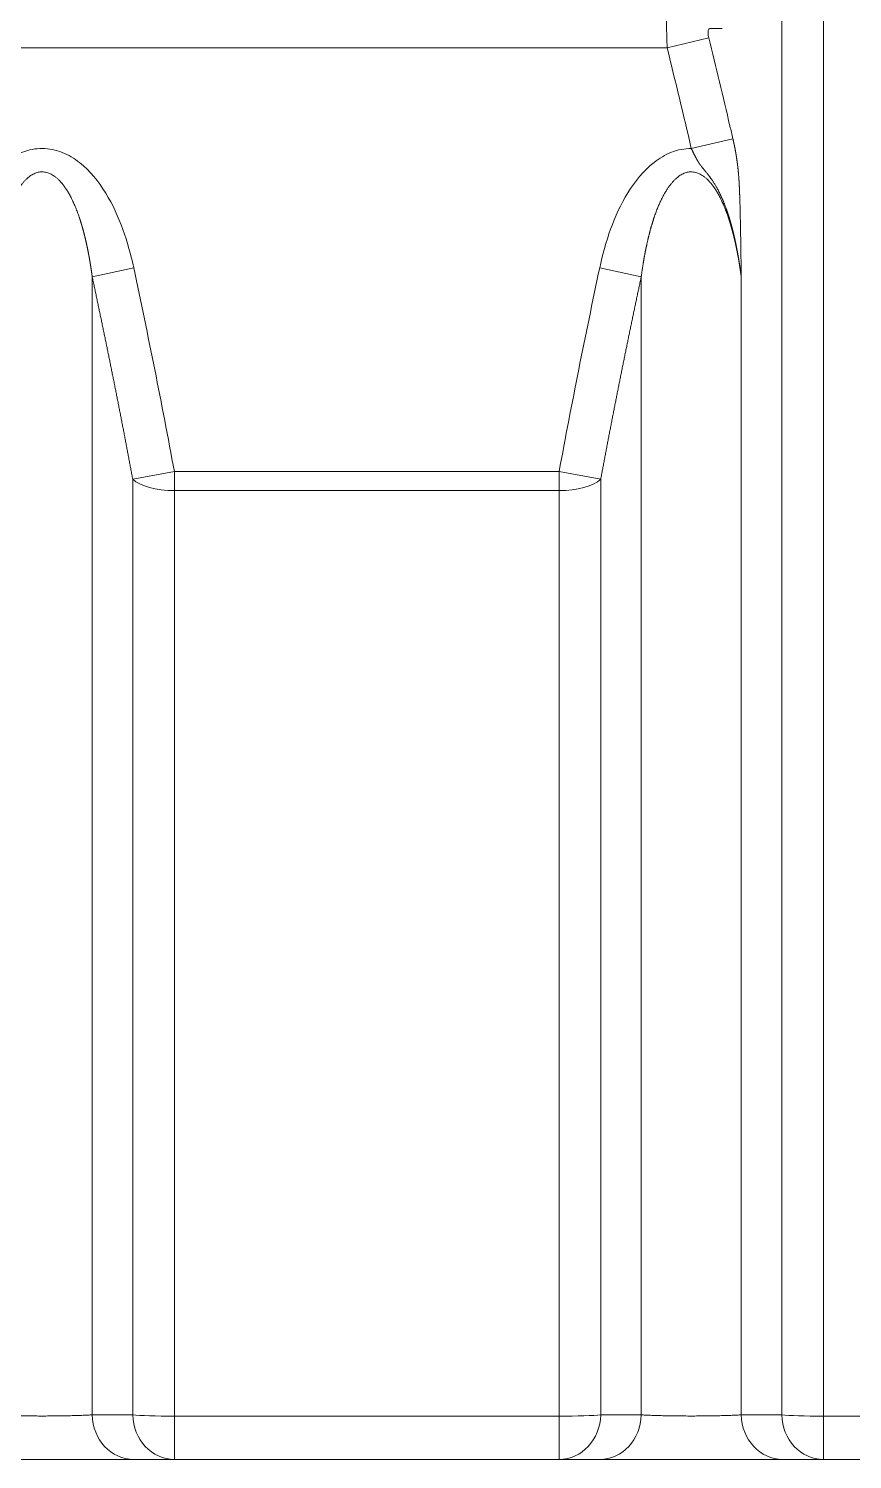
# Model space of a CAD drawing. Header units: millimetres. Extents: x 4664 to 8864, y -38 to 2932.
# Drawn here: x 5444.7 to 5492, y 1173.8 to 1256 of the extents above; entities that cross this region are included whole.
import ezdxf

# ---------------------------------------------------------------- set-up
doc = ezdxf.new("R2010")
doc.units = ezdxf.units.MM

msp = doc.modelspace()

# ---------------------------------------------------------------- linework, layer by layer
at = {"lineweight": 5}
for p, q in [((5487.987, 1176.334), (5487.987, 1312.446)), ((5490.376, 1173.772), (5490.376, 1311.766)), ((5481.399, 1254.925), (5483.788, 1255.513)), ((5185.79, 1254.925), (5481.399, 1254.925)), ((5482.787, 1249.149), (5485.176, 1249.709)), ((5448.359, 1241.767), (5450.748, 1242.276)), ((5479.91, 1241.767), (5477.521, 1242.276)), ((5448.359, 1241.767), (5448.359, 1176.335)), ((5479.91, 1241.767), (5479.91, 1176.335)), ((5485.656, 1241.767), (5485.656, 1176.335)), ((5450.69, 1230.131), (5453.079, 1230.573)), ((5450.69, 1176.334), (5450.69, 1230.131)), ((5453.079, 1230.573), (5475.191, 1230.573)), ((5453.079, 1173.772), (5453.079, 1230.573)), ((5477.58, 1230.131), (5475.191, 1230.573)), ((5475.191, 1173.772), (5475.191, 1230.573)), ((5477.58, 1230.131), (5477.58, 1176.334)), ((5475.191, 1229.478), (5453.079, 1229.478)), ((5453.079, 1176.259), (5475.191, 1176.259)), ((5490.376, 1176.259), (5496.075, 1176.259)), ((5107.639, 1173.772), (5559.55, 1173.772))]:
    msp.add_line(p, q, dxfattribs=at)
for centre, major_axis, ratio, start_param, end_param in [((5453.079, 1230.573), (-2.612, 0), 0.419004, 0.415831, 1.570796), ((5475.191, 1230.573), (-2.612, 0), 0.419004, 1.570796, 2.725761), ((5450.748, 1176.384), (0, 2.612), 0.914939, 1.589402, 3.141593), ((5453.079, 1176.384), (-2.612, 0), 0.047721, 0.415831, 1.570796), ((5453.079, 1176.384), (0, 2.612), 0.914951, 1.590075, 3.141593), ((5475.191, 1176.384), (-2.612, 0), 0.047721, 1.570796, 2.725761), ((5475.191, 1176.384), (0, 2.612), 0.914951, 3.141593, 4.693111), ((5477.521, 1176.384), (0, 2.612), 0.914939, 3.141593, 4.693784), ((5488.046, 1176.384), (0, 2.612), 0.914939, 1.589402, 3.141593), ((5490.376, 1176.384), (-2.612, 0), 0.047721, 0.415831, 1.570796), ((5490.376, 1176.384), (0, 2.612), 0.914951, 1.590075, 3.141593)]:
    msp.add_ellipse(centre, major_axis=major_axis, ratio=ratio, start_param=start_param, end_param=end_param, dxfattribs=at)
for points, knots in [([(5481.399, 1254.925), (5481.395, 1255.022), (5481.391, 1255.119), (5481.385, 1255.314), (5481.382, 1255.411), (5481.376, 1255.605), (5481.374, 1255.701), (5481.37, 1255.892), (5481.368, 1255.986), (5481.365, 1256.172), (5481.364, 1256.263), (5481.363, 1256.442), (5481.363, 1256.53), (5481.363, 1256.7), (5481.363, 1256.783), (5481.364, 1256.943), (5481.365, 1257.021), (5481.368, 1257.169), (5481.369, 1257.239), (5481.373, 1257.374), (5481.376, 1257.437), (5481.381, 1257.556), (5481.384, 1257.611), (5481.39, 1257.713), (5481.394, 1257.76), (5481.402, 1257.843), (5481.406, 1257.88), (5481.415, 1257.944), (5481.42, 1257.971), (5481.431, 1258.015), (5481.436, 1258.031), (5481.448, 1258.053), (5481.454, 1258.059), (5481.461, 1258.059)], [0, 0, 0, 0, 0.0625, 0.0625, 0.125, 0.125, 0.1875, 0.1875, 0.25, 0.25, 0.3125, 0.3125, 0.375, 0.375, 0.4375, 0.4375, 0.5, 0.5, 0.5625, 0.5625, 0.625, 0.625, 0.6875, 0.6875, 0.75, 0.75, 0.8125, 0.8125, 0.875, 0.875, 0.9375, 0.9375, 1, 1, 1, 1]), ([(5483.85, 1256.039), (5483.829, 1256.039), (5483.81, 1256.029), (5483.779, 1255.991), (5483.767, 1255.961), (5483.752, 1255.887), (5483.748, 1255.843), (5483.75, 1255.749), (5483.754, 1255.698), (5483.768, 1255.602), (5483.777, 1255.557), (5483.788, 1255.513)], [0, 0, 0, 0, 0.217759, 0.217759, 0.436972, 0.436972, 0.642727, 0.642727, 0.837259, 0.837259, 1, 1, 1, 1]), ([(5483.788, 1255.513), (5484.203, 1253.822), (5484.609, 1252.129), (5485.064, 1250.192), (5485.12, 1249.951), (5485.176, 1249.709)], [0, 0, 0, 0, 0.875371, 0.875371, 1, 1, 1, 1]), ([(5485.176, 1249.709), (5485.177, 1249.704), (5485.18, 1249.695), (5485.183, 1249.681), (5485.186, 1249.666), (5485.19, 1249.652), (5485.193, 1249.638), (5485.196, 1249.624), (5485.199, 1249.609), (5485.203, 1249.595), (5485.206, 1249.581), (5485.209, 1249.566), (5485.212, 1249.552), (5485.215, 1249.538), (5485.218, 1249.523), (5485.222, 1249.509), (5485.225, 1249.495), (5485.228, 1249.481), (5485.231, 1249.466), (5485.234, 1249.452), (5485.237, 1249.438), (5485.24, 1249.423), (5485.243, 1249.409), (5485.246, 1249.395), (5485.249, 1249.38), (5485.252, 1249.366), (5485.255, 1249.352), (5485.258, 1249.338), (5485.261, 1249.323), (5485.264, 1249.309), (5485.267, 1249.295), (5485.27, 1249.28), (5485.273, 1249.266), (5485.275, 1249.252), (5485.278, 1249.237), (5485.281, 1249.223), (5485.284, 1249.209), (5485.287, 1249.194), (5485.29, 1249.18), (5485.292, 1249.166), (5485.295, 1249.151), (5485.298, 1249.137), (5485.301, 1249.123), (5485.303, 1249.108), (5485.306, 1249.094), (5485.309, 1249.08), (5485.311, 1249.065), (5485.314, 1249.051), (5485.317, 1249.036), (5485.319, 1249.022), (5485.322, 1249.008), (5485.325, 1248.993), (5485.327, 1248.979), (5485.33, 1248.965), (5485.332, 1248.95), (5485.335, 1248.936), (5485.337, 1248.922), (5485.34, 1248.907), (5485.342, 1248.893), (5485.345, 1248.878), (5485.347, 1248.864), (5485.35, 1248.85), (5485.352, 1248.835), (5485.355, 1248.821), (5485.357, 1248.807), (5485.359, 1248.792), (5485.362, 1248.778), (5485.364, 1248.763), (5485.367, 1248.749), (5485.369, 1248.735), (5485.371, 1248.72), (5485.374, 1248.706), (5485.376, 1248.691), (5485.378, 1248.677), (5485.38, 1248.663), (5485.383, 1248.648), (5485.385, 1248.634), (5485.387, 1248.619), (5485.389, 1248.605), (5485.392, 1248.59), (5485.394, 1248.576), (5485.396, 1248.562), (5485.398, 1248.547), (5485.4, 1248.533), (5485.402, 1248.518), (5485.404, 1248.504), (5485.407, 1248.49), (5485.409, 1248.475), (5485.411, 1248.461), (5485.413, 1248.446), (5485.415, 1248.432), (5485.417, 1248.417), (5485.419, 1248.403), (5485.421, 1248.388), (5485.423, 1248.374), (5485.425, 1248.36), (5485.427, 1248.345), (5485.429, 1248.331), (5485.431, 1248.316), (5485.432, 1248.302), (5485.434, 1248.287), (5485.436, 1248.273), (5485.438, 1248.258), (5485.44, 1248.244), (5485.442, 1248.229), (5485.444, 1248.215), (5485.445, 1248.2), (5485.447, 1248.186), (5485.449, 1248.171), (5485.451, 1248.157), (5485.452, 1248.142), (5485.454, 1248.128), (5485.456, 1248.113), (5485.458, 1248.099), (5485.459, 1248.085), (5485.461, 1248.07), (5485.463, 1248.055), (5485.464, 1248.041), (5485.466, 1248.026), (5485.467, 1248.012), (5485.469, 1247.997), (5485.471, 1247.983), (5485.472, 1247.968), (5485.474, 1247.954), (5485.475, 1247.939), (5485.477, 1247.925), (5485.478, 1247.91), (5485.48, 1247.896), (5485.481, 1247.881), (5485.483, 1247.867), (5485.484, 1247.852), (5485.486, 1247.838), (5485.487, 1247.823), (5485.488, 1247.809), (5485.49, 1247.794), (5485.491, 1247.779), (5485.493, 1247.765), (5485.494, 1247.75), (5485.495, 1247.736), (5485.497, 1247.721), (5485.498, 1247.707), (5485.499, 1247.692), (5485.5, 1247.678), (5485.502, 1247.663), (5485.503, 1247.648), (5485.504, 1247.634), (5485.505, 1247.619), (5485.507, 1247.596), (5485.51, 1247.564), (5485.513, 1247.523), (5485.516, 1247.48), (5485.519, 1247.437), (5485.522, 1247.392), (5485.525, 1247.346), (5485.528, 1247.299), (5485.531, 1247.25), (5485.534, 1247.2), (5485.537, 1247.149), (5485.54, 1247.097), (5485.543, 1247.044), (5485.545, 1246.989), (5485.548, 1246.933), (5485.551, 1246.876), (5485.553, 1246.818), (5485.556, 1246.758), (5485.558, 1246.697), (5485.561, 1246.635), (5485.563, 1246.572), (5485.566, 1246.507), (5485.568, 1246.442), (5485.571, 1246.375), (5485.573, 1246.307), (5485.575, 1246.237), (5485.577, 1246.166), (5485.58, 1246.095), (5485.582, 1246.021), (5485.584, 1245.947), (5485.586, 1245.871), (5485.588, 1245.795), (5485.59, 1245.716), (5485.592, 1245.638), (5485.594, 1245.559), (5485.596, 1245.479), (5485.598, 1245.396), (5485.6, 1245.311), (5485.601, 1245.223), (5485.603, 1245.133), (5485.605, 1245.04), (5485.607, 1244.945), (5485.609, 1244.848), (5485.611, 1244.748), (5485.613, 1244.646), (5485.615, 1244.541), (5485.617, 1244.434), (5485.619, 1244.324), (5485.621, 1244.212), (5485.623, 1244.097), (5485.624, 1243.98), (5485.626, 1243.861), (5485.628, 1243.738), (5485.63, 1243.614), (5485.632, 1243.487), (5485.634, 1243.357), (5485.636, 1243.225), (5485.638, 1243.091), (5485.64, 1242.954), (5485.642, 1242.814), (5485.644, 1242.672), (5485.646, 1242.527), (5485.648, 1242.38), (5485.65, 1242.231), (5485.652, 1242.078), (5485.654, 1241.924), (5485.656, 1241.82), (5485.656, 1241.767)], [0, 0, 0, 0, 0.001676, 0.003352, 0.005027, 0.006702, 0.008378, 0.010053, 0.011728, 0.013403, 0.015077, 0.016752, 0.018427, 0.020102, 0.021776, 0.023451, 0.025125, 0.0268, 0.028475, 0.030149, 0.031824, 0.033499, 0.035174, 0.036849, 0.038524, 0.0402, 0.041875, 0.043551, 0.045226, 0.046902, 0.048579, 0.050255, 0.051932, 0.053609, 0.055286, 0.056963, 0.058641, 0.060319, 0.061997, 0.063676, 0.065355, 0.067034, 0.068714, 0.070394, 0.072075, 0.073755, 0.075437, 0.077119, 0.078801, 0.080484, 0.082167, 0.083851, 0.085535, 0.08722, 0.088905, 0.090591, 0.092277, 0.093965, 0.095652, 0.09734, 0.099029, 0.100719, 0.102409, 0.1041, 0.105791, 0.107484, 0.109177, 0.11087, 0.112565, 0.11426, 0.115956, 0.117653, 0.11935, 0.121048, 0.122747, 0.124447, 0.126148, 0.12785, 0.129553, 0.131256, 0.13296, 0.134666, 0.136372, 0.138079, 0.139787, 0.141496, 0.143206, 0.144917, 0.14663, 0.148343, 0.150057, 0.151772, 0.153488, 0.155206, 0.156924, 0.158644, 0.160364, 0.162086, 0.163809, 0.165533, 0.167259, 0.168985, 0.170713, 0.172442, 0.174172, 0.175903, 0.177636, 0.17937, 0.181105, 0.182841, 0.184579, 0.186318, 0.188058, 0.1898, 0.191543, 0.193288, 0.195034, 0.196781, 0.198529, 0.20028, 0.202031, 0.203784, 0.205538, 0.207294, 0.209052, 0.21081, 0.212571, 0.214333, 0.216096, 0.217861, 0.219628, 0.221396, 0.223165, 0.224937, 0.22671, 0.228484, 0.23026, 0.232038, 0.233817, 0.235599, 0.237381, 0.239166, 0.240952, 0.24274, 0.244529, 0.246321, 0.248114, 0.249909, 0.254842, 0.259939, 0.265199, 0.270624, 0.276213, 0.281967, 0.287885, 0.293969, 0.300218, 0.306632, 0.313212, 0.319957, 0.326868, 0.333946, 0.341189, 0.348598, 0.356174, 0.363916, 0.371824, 0.379899, 0.38814, 0.396548, 0.405123, 0.413864, 0.422773, 0.431848, 0.44109, 0.450499, 0.460074, 0.469817, 0.479728, 0.489805, 0.500049, 0.510106, 0.520482, 0.531176, 0.542189, 0.55352, 0.565169, 0.577136, 0.589422, 0.602027, 0.614949, 0.62819, 0.641749, 0.655627, 0.669823, 0.684337, 0.699169, 0.71432, 0.729788, 0.745575, 0.761681, 0.778104, 0.794846, 0.811906, 0.829284, 0.84698, 0.864994, 0.883327, 0.901977, 0.920946, 0.940232, 0.959837, 0.979759, 1, 1, 1, 1]), ([(5440.224, 1242.276), (5440.385, 1243.034), (5440.59, 1243.779), (5441.116, 1245.23), (5441.441, 1245.942), (5442.248, 1247.254), (5442.742, 1247.873), (5443.655, 1248.587), (5443.995, 1248.791), (5444.719, 1249.073), (5445.109, 1249.15), (5445.883, 1249.148), (5446.273, 1249.067), (5446.995, 1248.782), (5447.332, 1248.577), (5448.237, 1247.865), (5448.73, 1247.247), (5449.54, 1245.926), (5449.861, 1245.218), (5450.383, 1243.775), (5450.587, 1243.033), (5450.748, 1242.276)], [0, 0, 0, 0, 0.125, 0.125, 0.25, 0.25, 0.375, 0.375, 0.4375, 0.4375, 0.5, 0.5, 0.5625, 0.5625, 0.625, 0.625, 0.75, 0.75, 0.875, 0.875, 1, 1, 1, 1]), ([(5477.521, 1242.276), (5477.682, 1243.034), (5477.887, 1243.778), (5478.413, 1245.228), (5478.737, 1245.94), (5479.543, 1247.251), (5480.036, 1247.87), (5480.949, 1248.584), (5481.288, 1248.789), (5482.01, 1249.071), (5482.401, 1249.15), (5482.787, 1249.149)], [0, 0, 0, 0, 0.25, 0.25, 0.5, 0.5, 0.75, 0.75, 0.875, 0.875, 1, 1, 1, 1]), ([(5485.656, 1241.767), (5485.655, 1241.779), (5485.652, 1241.804), (5485.647, 1241.84), (5485.642, 1241.876), (5485.638, 1241.912), (5485.633, 1241.948), (5485.628, 1241.984), (5485.624, 1242.019), (5485.619, 1242.055), (5485.614, 1242.09), (5485.609, 1242.125), (5485.604, 1242.16), (5485.599, 1242.195), (5485.594, 1242.23), (5485.589, 1242.264), (5485.584, 1242.299), (5485.579, 1242.333), (5485.574, 1242.367), (5485.569, 1242.401), (5485.564, 1242.435), (5485.559, 1242.469), (5485.554, 1242.503), (5485.549, 1242.536), (5485.544, 1242.569), (5485.538, 1242.603), (5485.533, 1242.636), (5485.528, 1242.669), (5485.523, 1242.702), (5485.517, 1242.734), (5485.512, 1242.767), (5485.507, 1242.799), (5485.501, 1242.831), (5485.496, 1242.863), (5485.49, 1242.895), (5485.485, 1242.927), (5485.48, 1242.959), (5485.474, 1242.991), (5485.469, 1243.022), (5485.463, 1243.053), (5485.458, 1243.085), (5485.452, 1243.116), (5485.446, 1243.146), (5485.441, 1243.177), (5485.435, 1243.208), (5485.43, 1243.238), (5485.424, 1243.269), (5485.418, 1243.299), (5485.412, 1243.329), (5485.407, 1243.359), (5485.401, 1243.389), (5485.395, 1243.419), (5485.39, 1243.448), (5485.384, 1243.478), (5485.378, 1243.507), (5485.372, 1243.536), (5485.366, 1243.565), (5485.36, 1243.594), (5485.355, 1243.623), (5485.349, 1243.652), (5485.343, 1243.68), (5485.337, 1243.708), (5485.331, 1243.737), (5485.325, 1243.765), (5485.319, 1243.793), (5485.313, 1243.821), (5485.307, 1243.849), (5485.301, 1243.876), (5485.295, 1243.904), (5485.289, 1243.931), (5485.283, 1243.958), (5485.277, 1243.985), (5485.271, 1244.012), (5485.265, 1244.039), (5485.259, 1244.066), (5485.253, 1244.093), (5485.246, 1244.119), (5485.24, 1244.145), (5485.234, 1244.172), (5485.228, 1244.198), (5485.222, 1244.224), (5485.216, 1244.249), (5485.209, 1244.275), (5485.203, 1244.301), (5485.197, 1244.326), (5485.191, 1244.352), (5485.185, 1244.377), (5485.178, 1244.402), (5485.172, 1244.427), (5485.166, 1244.452), (5485.16, 1244.476), (5485.153, 1244.501), (5485.147, 1244.525), (5485.141, 1244.55), (5485.134, 1244.574), (5485.128, 1244.598), (5485.122, 1244.622), (5485.115, 1244.646), (5485.109, 1244.67), (5485.103, 1244.693), (5485.096, 1244.717), (5485.09, 1244.74), (5485.083, 1244.763), (5485.077, 1244.787), (5485.071, 1244.81), (5485.064, 1244.832), (5485.058, 1244.855), (5485.051, 1244.878), (5485.045, 1244.9), (5485.038, 1244.923), (5485.032, 1244.945), (5485.026, 1244.967), (5485.019, 1244.989), (5485.013, 1245.011), (5485.006, 1245.033), (5485, 1245.055), (5484.993, 1245.076), (5484.987, 1245.098), (5484.98, 1245.119), (5484.974, 1245.14), (5484.967, 1245.161), (5484.961, 1245.182), (5484.954, 1245.203), (5484.948, 1245.224), (5484.942, 1245.244), (5484.935, 1245.265), (5484.929, 1245.285), (5484.922, 1245.305), (5484.916, 1245.325), (5484.909, 1245.345), (5484.903, 1245.365), (5484.896, 1245.384), (5484.89, 1245.404), (5484.883, 1245.423), (5484.877, 1245.443), (5484.87, 1245.462), (5484.864, 1245.481), (5484.858, 1245.5), (5484.851, 1245.519), (5484.845, 1245.537), (5484.838, 1245.556), (5484.832, 1245.574), (5484.826, 1245.593), (5484.819, 1245.611), (5484.813, 1245.629), (5484.806, 1245.647), (5484.8, 1245.664), (5484.779, 1245.724), (5484.742, 1245.823), (5484.689, 1245.96), (5484.637, 1246.091), (5484.584, 1246.216), (5484.532, 1246.336), (5484.479, 1246.45), (5484.427, 1246.558), (5484.376, 1246.662), (5484.325, 1246.759), (5484.275, 1246.851), (5484.226, 1246.939), (5484.178, 1247.02), (5484.132, 1247.097), (5484.086, 1247.17), (5484.042, 1247.237), (5483.999, 1247.301), (5483.958, 1247.36), (5483.919, 1247.416), (5483.873, 1247.479), (5483.82, 1247.55), (5483.761, 1247.628), (5483.703, 1247.702), (5483.646, 1247.773), (5483.591, 1247.841), (5483.538, 1247.906), (5483.487, 1247.969), (5483.438, 1248.03), (5483.391, 1248.089), (5483.346, 1248.147), (5483.303, 1248.204), (5483.273, 1248.247), (5483.254, 1248.274), (5483.246, 1248.287), (5483.237, 1248.299), (5483.229, 1248.312), (5483.22, 1248.325), (5483.212, 1248.338), (5483.204, 1248.351), (5483.195, 1248.365), (5483.187, 1248.378), (5483.178, 1248.392), (5483.17, 1248.406), (5483.161, 1248.42), (5483.153, 1248.434), (5483.144, 1248.449), (5483.136, 1248.463), (5483.127, 1248.478), (5483.119, 1248.493), (5483.11, 1248.508), (5483.102, 1248.523), (5483.093, 1248.539), (5483.084, 1248.554), (5483.076, 1248.57), (5483.067, 1248.586), (5483.058, 1248.602), (5483.049, 1248.619), (5483.04, 1248.635), (5483.032, 1248.652), (5483.023, 1248.669), (5483.014, 1248.686), (5483.005, 1248.703), (5482.996, 1248.72), (5482.987, 1248.738), (5482.978, 1248.756), (5482.969, 1248.774), (5482.96, 1248.792), (5482.95, 1248.81), (5482.941, 1248.829), (5482.932, 1248.847), (5482.923, 1248.866), (5482.913, 1248.885), (5482.904, 1248.905), (5482.894, 1248.924), (5482.885, 1248.944), (5482.875, 1248.963), (5482.866, 1248.983), (5482.856, 1249.004), (5482.846, 1249.024), (5482.837, 1249.044), (5482.827, 1249.065), (5482.817, 1249.086), (5482.807, 1249.107), (5482.797, 1249.128), (5482.79, 1249.142), (5482.787, 1249.149)], [0, 0, 0, 0, 0.004573, 0.009129, 0.013669, 0.018191, 0.022696, 0.027185, 0.031657, 0.036112, 0.04055, 0.044972, 0.049376, 0.053764, 0.058136, 0.06249, 0.066828, 0.07115, 0.075455, 0.079743, 0.084015, 0.08827, 0.092509, 0.096731, 0.100937, 0.105126, 0.109299, 0.113456, 0.117596, 0.12172, 0.125828, 0.129919, 0.133995, 0.138054, 0.142096, 0.146123, 0.150134, 0.154128, 0.158106, 0.162069, 0.166015, 0.169945, 0.17386, 0.177758, 0.18164, 0.185507, 0.189358, 0.193192, 0.197011, 0.200815, 0.204602, 0.208374, 0.21213, 0.21587, 0.219595, 0.223304, 0.226998, 0.230676, 0.234338, 0.237985, 0.241616, 0.245232, 0.248833, 0.252418, 0.255987, 0.259542, 0.263081, 0.266604, 0.270113, 0.273606, 0.277083, 0.280546, 0.283993, 0.287426, 0.290843, 0.294245, 0.297631, 0.301003, 0.30436, 0.307701, 0.311028, 0.314339, 0.317636, 0.320918, 0.324185, 0.327436, 0.330673, 0.333896, 0.337103, 0.340295, 0.343473, 0.346636, 0.349785, 0.352918, 0.356037, 0.359142, 0.362231, 0.365307, 0.368369, 0.371417, 0.374451, 0.377471, 0.380477, 0.383469, 0.386446, 0.389409, 0.392358, 0.395292, 0.398212, 0.401118, 0.404008, 0.406885, 0.409746, 0.412593, 0.415426, 0.418243, 0.421046, 0.423834, 0.426607, 0.429365, 0.432109, 0.434837, 0.437551, 0.440249, 0.442933, 0.445601, 0.448255, 0.450894, 0.453517, 0.456125, 0.458719, 0.461297, 0.46386, 0.466408, 0.468941, 0.471459, 0.473961, 0.476449, 0.478921, 0.481379, 0.483821, 0.486248, 0.48866, 0.491057, 0.493438, 0.495805, 0.498157, 0.500493, 0.519417, 0.537651, 0.555211, 0.57211, 0.588363, 0.603982, 0.618954, 0.633276, 0.646952, 0.659987, 0.672393, 0.68418, 0.695361, 0.70595, 0.715978, 0.725478, 0.734455, 0.742915, 0.750866, 0.763549, 0.775741, 0.787464, 0.798743, 0.809604, 0.820073, 0.830162, 0.839905, 0.849335, 0.858484, 0.867381, 0.876057, 0.877919, 0.879797, 0.88169, 0.883599, 0.885524, 0.887464, 0.889421, 0.891395, 0.893386, 0.895393, 0.897418, 0.899461, 0.901521, 0.903599, 0.905695, 0.907809, 0.909941, 0.912093, 0.914263, 0.916452, 0.91866, 0.920887, 0.923133, 0.9254, 0.927685, 0.929991, 0.932316, 0.934662, 0.937028, 0.939413, 0.941819, 0.944246, 0.946693, 0.94916, 0.951649, 0.954157, 0.956687, 0.959237, 0.961808, 0.9644, 0.967013, 0.969647, 0.972302, 0.974977, 0.977674, 0.980391, 0.983129, 0.985888, 0.988668, 0.99147, 0.994292, 0.997136, 1, 1, 1, 1]), ([(5448.359, 1241.767), (5448.358, 1241.779), (5448.355, 1241.802), (5448.35, 1241.837), (5448.345, 1241.872), (5448.34, 1241.907), (5448.336, 1241.942), (5448.331, 1241.976), (5448.326, 1242.011), (5448.321, 1242.045), (5448.316, 1242.079), (5448.312, 1242.113), (5448.307, 1242.148), (5448.302, 1242.181), (5448.297, 1242.215), (5448.292, 1242.249), (5448.287, 1242.283), (5448.281, 1242.316), (5448.276, 1242.35), (5448.271, 1242.383), (5448.266, 1242.416), (5448.261, 1242.449), (5448.255, 1242.482), (5448.25, 1242.515), (5448.245, 1242.548), (5448.239, 1242.58), (5448.234, 1242.613), (5448.229, 1242.645), (5448.223, 1242.678), (5448.218, 1242.71), (5448.212, 1242.742), (5448.207, 1242.774), (5448.201, 1242.806), (5448.196, 1242.838), (5448.19, 1242.87), (5448.184, 1242.901), (5448.179, 1242.933), (5448.173, 1242.964), (5448.167, 1242.995), (5448.161, 1243.027), (5448.156, 1243.058), (5448.15, 1243.089), (5448.144, 1243.119), (5448.138, 1243.15), (5448.132, 1243.181), (5448.126, 1243.211), (5448.12, 1243.242), (5448.114, 1243.272), (5448.108, 1243.302), (5448.102, 1243.332), (5448.096, 1243.362), (5448.09, 1243.392), (5448.084, 1243.422), (5448.078, 1243.452), (5448.072, 1243.481), (5448.065, 1243.511), (5448.059, 1243.54), (5448.053, 1243.569), (5448.047, 1243.599), (5448.04, 1243.628), (5448.034, 1243.656), (5448.028, 1243.685), (5448.021, 1243.714), (5448.015, 1243.743), (5448.009, 1243.771), (5448.002, 1243.8), (5447.996, 1243.828), (5447.989, 1243.856), (5447.983, 1243.884), (5447.976, 1243.912), (5447.969, 1243.94), (5447.963, 1243.968), (5447.956, 1243.995), (5447.95, 1244.023), (5447.943, 1244.05), (5447.936, 1244.078), (5447.929, 1244.105), (5447.923, 1244.132), (5447.916, 1244.159), (5447.909, 1244.186), (5447.902, 1244.213), (5447.896, 1244.239), (5447.889, 1244.266), (5447.882, 1244.292), (5447.875, 1244.319), (5447.868, 1244.345), (5447.861, 1244.371), (5447.854, 1244.397), (5447.847, 1244.423), (5447.84, 1244.449), (5447.833, 1244.474), (5447.826, 1244.5), (5447.819, 1244.525), (5447.812, 1244.551), (5447.805, 1244.576), (5447.798, 1244.601), (5447.791, 1244.626), (5447.783, 1244.651), (5447.776, 1244.676), (5447.769, 1244.701), (5447.762, 1244.725), (5447.755, 1244.75), (5447.747, 1244.774), (5447.74, 1244.799), (5447.733, 1244.823), (5447.725, 1244.847), (5447.718, 1244.871), (5447.711, 1244.895), (5447.703, 1244.918), (5447.696, 1244.942), (5447.689, 1244.966), (5447.681, 1244.989), (5447.674, 1245.012), (5447.666, 1245.036), (5447.659, 1245.059), (5447.651, 1245.082), (5447.644, 1245.105), (5447.636, 1245.127), (5447.629, 1245.15), (5447.621, 1245.173), (5447.584, 1245.282), (5447.517, 1245.472), (5447.414, 1245.737), (5447.308, 1245.987), (5447.199, 1246.22), (5447.087, 1246.438), (5446.973, 1246.64), (5446.857, 1246.825), (5446.738, 1246.995), (5446.618, 1247.149), (5446.496, 1247.286), (5446.373, 1247.408), (5446.248, 1247.513), (5446.122, 1247.602), (5445.995, 1247.675), (5445.868, 1247.732), (5445.74, 1247.773), (5445.612, 1247.797), (5445.488, 1247.805), (5445.369, 1247.798), (5445.254, 1247.778), (5445.14, 1247.745), (5445.025, 1247.699), (5444.911, 1247.639), (5444.798, 1247.567), (5444.685, 1247.482), (5444.574, 1247.383), (5444.463, 1247.272), (5444.353, 1247.147), (5444.245, 1247.01), (5444.139, 1246.86), (5444.033, 1246.696), (5443.93, 1246.52), (5443.829, 1246.331), (5443.73, 1246.129), (5443.633, 1245.914), (5443.538, 1245.687), (5443.446, 1245.446), (5443.383, 1245.268), (5443.345, 1245.156), (5443.332, 1245.115), (5443.318, 1245.074), (5443.305, 1245.032), (5443.291, 1244.99), (5443.278, 1244.948), (5443.265, 1244.905), (5443.251, 1244.862), (5443.238, 1244.819), (5443.225, 1244.775), (5443.212, 1244.731), (5443.199, 1244.686), (5443.186, 1244.642), (5443.173, 1244.596), (5443.16, 1244.551), (5443.147, 1244.505), (5443.135, 1244.459), (5443.122, 1244.412), (5443.11, 1244.365), (5443.097, 1244.318), (5443.085, 1244.271), (5443.072, 1244.223), (5443.06, 1244.174), (5443.048, 1244.126), (5443.036, 1244.077), (5443.024, 1244.027), (5443.012, 1243.978), (5443, 1243.928), (5442.988, 1243.877), (5442.976, 1243.826), (5442.965, 1243.775), (5442.953, 1243.724), (5442.941, 1243.672), (5442.93, 1243.62), (5442.919, 1243.567), (5442.907, 1243.514), (5442.896, 1243.461), (5442.885, 1243.408), (5442.874, 1243.354), (5442.863, 1243.299), (5442.852, 1243.245), (5442.842, 1243.19), (5442.831, 1243.135), (5442.82, 1243.079), (5442.81, 1243.023), (5442.8, 1242.967), (5442.789, 1242.91), (5442.779, 1242.853), (5442.769, 1242.796), (5442.759, 1242.738), (5442.749, 1242.68), (5442.739, 1242.621), (5442.73, 1242.563), (5442.72, 1242.503), (5442.711, 1242.444), (5442.701, 1242.384), (5442.692, 1242.324), (5442.683, 1242.264), (5442.674, 1242.203), (5442.665, 1242.142), (5442.656, 1242.08), (5442.647, 1242.018), (5442.638, 1241.956), (5442.63, 1241.893), (5442.621, 1241.83), (5442.616, 1241.788), (5442.613, 1241.767)], [0, 0, 0, 0, 0.002514, 0.005021, 0.00752, 0.010013, 0.012498, 0.014977, 0.017448, 0.019913, 0.02237, 0.02482, 0.027263, 0.029699, 0.032128, 0.03455, 0.036964, 0.039372, 0.041773, 0.044166, 0.046552, 0.048932, 0.051304, 0.053669, 0.056027, 0.058378, 0.060722, 0.063059, 0.065389, 0.067711, 0.070027, 0.072336, 0.074637, 0.076931, 0.079219, 0.081499, 0.083772, 0.086038, 0.088297, 0.090549, 0.092794, 0.095031, 0.097262, 0.099486, 0.101702, 0.103912, 0.106114, 0.108309, 0.110498, 0.112679, 0.114853, 0.11702, 0.11918, 0.121333, 0.123478, 0.125617, 0.127749, 0.129873, 0.131991, 0.134101, 0.136205, 0.138301, 0.14039, 0.142473, 0.144548, 0.146616, 0.148677, 0.150731, 0.152778, 0.154818, 0.15685, 0.158876, 0.160895, 0.162906, 0.164911, 0.166909, 0.168899, 0.170883, 0.172859, 0.174828, 0.176791, 0.178746, 0.180694, 0.182635, 0.18457, 0.186497, 0.188417, 0.19033, 0.192236, 0.194135, 0.196027, 0.197912, 0.19979, 0.201661, 0.203525, 0.205382, 0.207231, 0.209074, 0.21091, 0.212739, 0.214561, 0.216376, 0.218183, 0.219984, 0.221778, 0.223565, 0.225345, 0.227118, 0.228883, 0.230642, 0.232394, 0.234139, 0.235877, 0.237608, 0.239332, 0.241049, 0.242759, 0.244462, 0.246158, 0.247847, 0.249529, 0.270675, 0.290846, 0.310051, 0.328303, 0.345614, 0.362001, 0.377483, 0.392086, 0.405836, 0.41877, 0.430929, 0.442364, 0.453136, 0.463321, 0.473004, 0.48229, 0.491292, 0.50014, 0.50808, 0.516138, 0.524408, 0.532974, 0.541916, 0.5513, 0.561186, 0.571624, 0.582656, 0.594318, 0.60664, 0.619647, 0.633362, 0.647801, 0.66298, 0.678912, 0.695608, 0.713077, 0.731328, 0.750365, 0.753403, 0.756464, 0.759548, 0.762654, 0.765783, 0.768934, 0.772108, 0.775306, 0.778525, 0.781768, 0.785034, 0.788322, 0.791633, 0.794967, 0.798324, 0.801703, 0.805106, 0.808531, 0.81198, 0.815451, 0.818945, 0.822462, 0.826003, 0.829566, 0.833151, 0.83676, 0.840392, 0.844047, 0.847725, 0.851426, 0.85515, 0.858897, 0.862666, 0.866459, 0.870275, 0.874114, 0.877976, 0.881861, 0.885769, 0.8897, 0.893654, 0.897631, 0.901631, 0.905654, 0.909701, 0.91377, 0.917862, 0.921978, 0.926116, 0.930278, 0.934462, 0.93867, 0.942901, 0.947155, 0.951432, 0.955732, 0.960055, 0.964401, 0.96877, 0.973162, 0.977577, 0.982016, 0.986477, 0.990962, 0.995469, 1, 1, 1, 1]), ([(5485.656, 1241.767), (5485.655, 1241.779), (5485.652, 1241.802), (5485.647, 1241.837), (5485.642, 1241.872), (5485.638, 1241.907), (5485.633, 1241.942), (5485.628, 1241.976), (5485.623, 1242.011), (5485.619, 1242.045), (5485.614, 1242.079), (5485.609, 1242.113), (5485.604, 1242.148), (5485.599, 1242.181), (5485.594, 1242.215), (5485.589, 1242.249), (5485.584, 1242.283), (5485.579, 1242.316), (5485.574, 1242.35), (5485.568, 1242.383), (5485.563, 1242.416), (5485.558, 1242.449), (5485.553, 1242.482), (5485.547, 1242.515), (5485.542, 1242.548), (5485.537, 1242.58), (5485.531, 1242.613), (5485.526, 1242.645), (5485.52, 1242.678), (5485.515, 1242.71), (5485.51, 1242.742), (5485.504, 1242.774), (5485.498, 1242.806), (5485.493, 1242.838), (5485.487, 1242.87), (5485.482, 1242.901), (5485.476, 1242.933), (5485.47, 1242.964), (5485.464, 1242.995), (5485.459, 1243.027), (5485.453, 1243.058), (5485.447, 1243.089), (5485.441, 1243.119), (5485.435, 1243.15), (5485.429, 1243.181), (5485.424, 1243.211), (5485.418, 1243.242), (5485.412, 1243.272), (5485.406, 1243.302), (5485.4, 1243.332), (5485.393, 1243.362), (5485.387, 1243.392), (5485.381, 1243.422), (5485.375, 1243.452), (5485.369, 1243.481), (5485.363, 1243.511), (5485.356, 1243.54), (5485.35, 1243.569), (5485.344, 1243.599), (5485.338, 1243.628), (5485.331, 1243.656), (5485.325, 1243.685), (5485.319, 1243.714), (5485.312, 1243.743), (5485.306, 1243.771), (5485.299, 1243.8), (5485.293, 1243.828), (5485.286, 1243.856), (5485.28, 1243.884), (5485.273, 1243.912), (5485.267, 1243.94), (5485.26, 1243.968), (5485.253, 1243.995), (5485.247, 1244.023), (5485.24, 1244.05), (5485.233, 1244.078), (5485.227, 1244.105), (5485.22, 1244.132), (5485.213, 1244.159), (5485.206, 1244.186), (5485.2, 1244.213), (5485.193, 1244.239), (5485.186, 1244.266), (5485.179, 1244.292), (5485.172, 1244.319), (5485.165, 1244.345), (5485.158, 1244.371), (5485.151, 1244.397), (5485.144, 1244.423), (5485.137, 1244.449), (5485.13, 1244.474), (5485.123, 1244.5), (5485.116, 1244.525), (5485.109, 1244.551), (5485.102, 1244.576), (5485.095, 1244.601), (5485.088, 1244.626), (5485.081, 1244.651), (5485.073, 1244.676), (5485.066, 1244.701), (5485.059, 1244.725), (5485.052, 1244.75), (5485.045, 1244.774), (5485.037, 1244.799), (5485.03, 1244.823), (5485.023, 1244.847), (5485.015, 1244.871), (5485.008, 1244.895), (5485.001, 1244.918), (5484.993, 1244.942), (5484.986, 1244.966), (5484.978, 1244.989), (5484.971, 1245.012), (5484.963, 1245.036), (5484.956, 1245.059), (5484.948, 1245.082), (5484.941, 1245.105), (5484.933, 1245.127), (5484.926, 1245.15), (5484.918, 1245.173), (5484.881, 1245.282), (5484.814, 1245.472), (5484.711, 1245.737), (5484.605, 1245.987), (5484.496, 1246.22), (5484.385, 1246.438), (5484.271, 1246.64), (5484.154, 1246.825), (5484.036, 1246.995), (5483.915, 1247.149), (5483.793, 1247.286), (5483.67, 1247.408), (5483.545, 1247.513), (5483.419, 1247.602), (5483.293, 1247.675), (5483.165, 1247.732), (5483.037, 1247.773), (5482.909, 1247.797), (5482.786, 1247.805), (5482.666, 1247.798), (5482.551, 1247.778), (5482.437, 1247.745), (5482.322, 1247.699), (5482.208, 1247.639), (5482.095, 1247.567), (5481.983, 1247.482), (5481.871, 1247.383), (5481.76, 1247.272), (5481.651, 1247.147), (5481.542, 1247.01), (5481.436, 1246.86), (5481.331, 1246.696), (5481.227, 1246.52), (5481.126, 1246.331), (5481.027, 1246.129), (5480.93, 1245.914), (5480.835, 1245.687), (5480.743, 1245.446), (5480.68, 1245.268), (5480.643, 1245.156), (5480.629, 1245.115), (5480.616, 1245.074), (5480.602, 1245.032), (5480.589, 1244.99), (5480.575, 1244.948), (5480.562, 1244.905), (5480.549, 1244.862), (5480.535, 1244.819), (5480.522, 1244.775), (5480.509, 1244.731), (5480.496, 1244.686), (5480.483, 1244.642), (5480.47, 1244.596), (5480.457, 1244.551), (5480.445, 1244.505), (5480.432, 1244.459), (5480.419, 1244.412), (5480.407, 1244.365), (5480.394, 1244.318), (5480.382, 1244.271), (5480.37, 1244.223), (5480.357, 1244.174), (5480.345, 1244.126), (5480.333, 1244.077), (5480.321, 1244.027), (5480.309, 1243.978), (5480.297, 1243.928), (5480.285, 1243.877), (5480.273, 1243.826), (5480.262, 1243.775), (5480.25, 1243.724), (5480.239, 1243.672), (5480.227, 1243.62), (5480.216, 1243.567), (5480.205, 1243.514), (5480.193, 1243.461), (5480.182, 1243.408), (5480.171, 1243.354), (5480.16, 1243.299), (5480.15, 1243.245), (5480.139, 1243.19), (5480.128, 1243.135), (5480.118, 1243.079), (5480.107, 1243.023), (5480.097, 1242.967), (5480.087, 1242.91), (5480.076, 1242.853), (5480.066, 1242.796), (5480.056, 1242.738), (5480.046, 1242.68), (5480.037, 1242.621), (5480.027, 1242.563), (5480.017, 1242.503), (5480.008, 1242.444), (5479.998, 1242.384), (5479.989, 1242.324), (5479.98, 1242.264), (5479.971, 1242.203), (5479.962, 1242.142), (5479.953, 1242.08), (5479.944, 1242.018), (5479.936, 1241.956), (5479.927, 1241.893), (5479.919, 1241.83), (5479.913, 1241.788), (5479.91, 1241.767)], [0, 0, 0, 0, 0.002514, 0.005021, 0.00752, 0.010013, 0.012498, 0.014977, 0.017448, 0.019913, 0.02237, 0.02482, 0.027263, 0.029699, 0.032128, 0.03455, 0.036964, 0.039372, 0.041773, 0.044166, 0.046552, 0.048932, 0.051304, 0.053669, 0.056027, 0.058378, 0.060722, 0.063059, 0.065389, 0.067711, 0.070027, 0.072336, 0.074637, 0.076931, 0.079219, 0.081499, 0.083772, 0.086038, 0.088297, 0.090549, 0.092794, 0.095031, 0.097262, 0.099486, 0.101702, 0.103912, 0.106114, 0.108309, 0.110498, 0.112679, 0.114853, 0.11702, 0.11918, 0.121333, 0.123478, 0.125617, 0.127749, 0.129873, 0.131991, 0.134101, 0.136205, 0.138301, 0.14039, 0.142473, 0.144548, 0.146616, 0.148677, 0.150731, 0.152778, 0.154818, 0.15685, 0.158876, 0.160895, 0.162906, 0.164911, 0.166909, 0.168899, 0.170883, 0.172859, 0.174828, 0.176791, 0.178746, 0.180694, 0.182635, 0.18457, 0.186497, 0.188417, 0.19033, 0.192236, 0.194135, 0.196027, 0.197912, 0.19979, 0.201661, 0.203525, 0.205382, 0.207231, 0.209074, 0.21091, 0.212739, 0.214561, 0.216376, 0.218183, 0.219984, 0.221778, 0.223565, 0.225345, 0.227118, 0.228883, 0.230642, 0.232394, 0.234139, 0.235877, 0.237608, 0.239332, 0.241049, 0.242759, 0.244462, 0.246158, 0.247847, 0.249529, 0.270675, 0.290846, 0.310051, 0.328303, 0.345614, 0.362001, 0.377483, 0.392086, 0.405836, 0.41877, 0.430929, 0.442364, 0.453136, 0.463321, 0.473004, 0.48229, 0.491292, 0.50014, 0.50808, 0.516138, 0.524408, 0.532974, 0.541916, 0.5513, 0.561186, 0.571624, 0.582656, 0.594318, 0.60664, 0.619647, 0.633362, 0.647801, 0.66298, 0.678912, 0.695608, 0.713077, 0.731328, 0.750365, 0.753403, 0.756464, 0.759548, 0.762654, 0.765783, 0.768934, 0.772108, 0.775306, 0.778525, 0.781768, 0.785034, 0.788322, 0.791633, 0.794967, 0.798324, 0.801703, 0.805106, 0.808531, 0.81198, 0.815451, 0.818945, 0.822462, 0.826003, 0.829566, 0.833151, 0.83676, 0.840392, 0.844047, 0.847725, 0.851426, 0.85515, 0.858897, 0.862666, 0.866459, 0.870275, 0.874114, 0.877976, 0.881861, 0.885769, 0.8897, 0.893654, 0.897631, 0.901631, 0.905654, 0.909701, 0.91377, 0.917862, 0.921978, 0.926116, 0.930278, 0.934462, 0.93867, 0.942901, 0.947155, 0.951432, 0.955732, 0.960055, 0.964401, 0.96877, 0.973162, 0.977577, 0.982016, 0.986477, 0.990962, 0.995469, 1, 1, 1, 1]), ([(5450.69, 1230.131), (5450.681, 1230.176), (5450.664, 1230.266), (5450.639, 1230.402), (5450.614, 1230.537), (5450.588, 1230.673), (5450.563, 1230.809), (5450.537, 1230.945), (5450.512, 1231.08), (5450.486, 1231.216), (5450.46, 1231.352), (5450.435, 1231.488), (5450.409, 1231.624), (5450.383, 1231.76), (5450.357, 1231.895), (5450.331, 1232.031), (5450.305, 1232.167), (5450.279, 1232.303), (5450.253, 1232.439), (5450.227, 1232.576), (5450.201, 1232.712), (5450.175, 1232.848), (5450.148, 1232.984), (5450.122, 1233.12), (5450.096, 1233.256), (5450.069, 1233.393), (5450.043, 1233.529), (5450.016, 1233.665), (5449.989, 1233.802), (5449.963, 1233.938), (5449.936, 1234.074), (5449.909, 1234.211), (5449.883, 1234.347), (5449.856, 1234.484), (5449.829, 1234.62), (5449.802, 1234.757), (5449.775, 1234.894), (5449.748, 1235.03), (5449.721, 1235.167), (5449.694, 1235.304), (5449.666, 1235.44), (5449.639, 1235.577), (5449.612, 1235.714), (5449.584, 1235.851), (5449.557, 1235.988), (5449.529, 1236.125), (5449.502, 1236.261), (5449.474, 1236.398), (5449.447, 1236.535), (5449.419, 1236.672), (5449.391, 1236.81), (5449.364, 1236.947), (5449.336, 1237.084), (5449.308, 1237.221), (5449.28, 1237.358), (5449.252, 1237.495), (5449.224, 1237.633), (5449.196, 1237.77), (5449.168, 1237.907), (5449.14, 1238.045), (5449.111, 1238.182), (5449.083, 1238.319), (5449.055, 1238.457), (5449.026, 1238.594), (5448.998, 1238.732), (5448.969, 1238.87), (5448.941, 1239.007), (5448.912, 1239.145), (5448.884, 1239.283), (5448.855, 1239.42), (5448.826, 1239.558), (5448.797, 1239.696), (5448.768, 1239.834), (5448.74, 1239.972), (5448.711, 1240.11), (5448.682, 1240.247), (5448.653, 1240.385), (5448.623, 1240.523), (5448.594, 1240.662), (5448.565, 1240.8), (5448.536, 1240.938), (5448.506, 1241.076), (5448.477, 1241.214), (5448.448, 1241.352), (5448.418, 1241.491), (5448.389, 1241.629), (5448.369, 1241.721), (5448.359, 1241.767)], [0, 0, 0, 0, 0.011621, 0.023246, 0.034874, 0.046504, 0.058138, 0.069775, 0.081415, 0.093058, 0.104705, 0.116354, 0.128007, 0.139663, 0.151322, 0.162985, 0.174651, 0.186319, 0.197992, 0.209667, 0.221346, 0.233028, 0.244713, 0.256402, 0.268094, 0.279789, 0.291488, 0.30319, 0.314896, 0.326605, 0.338317, 0.350033, 0.361752, 0.373475, 0.385201, 0.39693, 0.408663, 0.4204, 0.43214, 0.443883, 0.45563, 0.467381, 0.479135, 0.490893, 0.502654, 0.514419, 0.526187, 0.537959, 0.549735, 0.561514, 0.573297, 0.585084, 0.596874, 0.608668, 0.620465, 0.632267, 0.644072, 0.65588, 0.667693, 0.679509, 0.691329, 0.703153, 0.71498, 0.726811, 0.738646, 0.750485, 0.762328, 0.774174, 0.786025, 0.797879, 0.809737, 0.821599, 0.833465, 0.845335, 0.857208, 0.869086, 0.880967, 0.892853, 0.904742, 0.916635, 0.928532, 0.940434, 0.952339, 0.964248, 0.976161, 0.988079, 1, 1, 1, 1]), ([(5479.91, 1241.767), (5479.9, 1241.721), (5479.881, 1241.629), (5479.851, 1241.491), (5479.822, 1241.352), (5479.792, 1241.214), (5479.763, 1241.076), (5479.734, 1240.938), (5479.704, 1240.8), (5479.675, 1240.662), (5479.646, 1240.523), (5479.617, 1240.385), (5479.588, 1240.247), (5479.559, 1240.11), (5479.53, 1239.972), (5479.501, 1239.834), (5479.472, 1239.696), (5479.443, 1239.558), (5479.415, 1239.42), (5479.386, 1239.283), (5479.357, 1239.145), (5479.329, 1239.007), (5479.3, 1238.87), (5479.272, 1238.732), (5479.243, 1238.594), (5479.215, 1238.457), (5479.186, 1238.319), (5479.158, 1238.182), (5479.13, 1238.045), (5479.102, 1237.907), (5479.074, 1237.77), (5479.045, 1237.633), (5479.017, 1237.495), (5478.989, 1237.358), (5478.962, 1237.221), (5478.934, 1237.084), (5478.906, 1236.947), (5478.878, 1236.81), (5478.85, 1236.672), (5478.823, 1236.535), (5478.795, 1236.398), (5478.767, 1236.261), (5478.74, 1236.125), (5478.712, 1235.988), (5478.685, 1235.851), (5478.658, 1235.714), (5478.63, 1235.577), (5478.603, 1235.44), (5478.576, 1235.304), (5478.549, 1235.167), (5478.522, 1235.03), (5478.495, 1234.894), (5478.468, 1234.757), (5478.441, 1234.62), (5478.414, 1234.484), (5478.387, 1234.347), (5478.36, 1234.211), (5478.333, 1234.074), (5478.307, 1233.938), (5478.28, 1233.802), (5478.253, 1233.665), (5478.227, 1233.529), (5478.2, 1233.393), (5478.174, 1233.256), (5478.147, 1233.12), (5478.121, 1232.984), (5478.095, 1232.848), (5478.069, 1232.712), (5478.042, 1232.576), (5478.016, 1232.439), (5477.99, 1232.303), (5477.964, 1232.167), (5477.938, 1232.031), (5477.912, 1231.895), (5477.886, 1231.76), (5477.861, 1231.624), (5477.835, 1231.488), (5477.809, 1231.352), (5477.783, 1231.216), (5477.758, 1231.08), (5477.732, 1230.945), (5477.707, 1230.809), (5477.681, 1230.673), (5477.656, 1230.537), (5477.63, 1230.402), (5477.605, 1230.266), (5477.588, 1230.176), (5477.58, 1230.131)], [0, 0, 0, 0, 0.011921, 0.023839, 0.035752, 0.047661, 0.059566, 0.071468, 0.083365, 0.095258, 0.107147, 0.119033, 0.130914, 0.142792, 0.154665, 0.166535, 0.178401, 0.190263, 0.202121, 0.213975, 0.225826, 0.237672, 0.249515, 0.261354, 0.273189, 0.28502, 0.296847, 0.308671, 0.320491, 0.332307, 0.34412, 0.355928, 0.367733, 0.379535, 0.391332, 0.403126, 0.414916, 0.426703, 0.438486, 0.450265, 0.462041, 0.473813, 0.485581, 0.497346, 0.509107, 0.520865, 0.532619, 0.54437, 0.556117, 0.56786, 0.5796, 0.591337, 0.60307, 0.614799, 0.626525, 0.638248, 0.649967, 0.661683, 0.673395, 0.685104, 0.69681, 0.708512, 0.720211, 0.731906, 0.743598, 0.755287, 0.766972, 0.778654, 0.790333, 0.802008, 0.813681, 0.825349, 0.837015, 0.848678, 0.860337, 0.871993, 0.883646, 0.895295, 0.906942, 0.918585, 0.930225, 0.941862, 0.953496, 0.965126, 0.976754, 0.988379, 1, 1, 1, 1]), ([(5442.613, 1176.335), (5442.647, 1176.332), (5442.683, 1176.33), (5442.761, 1176.324), (5442.803, 1176.322), (5442.892, 1176.317), (5442.938, 1176.314), (5443.035, 1176.31), (5443.137, 1176.305), (5443.301, 1176.299), (5443.476, 1176.294), (5443.659, 1176.289), (5443.849, 1176.284), (5444.046, 1176.28), (5444.247, 1176.277), (5444.452, 1176.273), (5444.59, 1176.272), (5444.797, 1176.269), (5444.936, 1176.268), (5445.143, 1176.267), (5445.212, 1176.267), (5445.315, 1176.266), (5445.366, 1176.266), (5445.417, 1176.266), (5445.451, 1176.266), (5445.468, 1176.266), (5445.621, 1176.266), (5445.758, 1176.267), (5446.035, 1176.268), (5446.174, 1176.269), (5446.381, 1176.272), (5446.519, 1176.273), (5446.724, 1176.276), (5446.925, 1176.28), (5447.122, 1176.284), (5447.313, 1176.289), (5447.496, 1176.294), (5447.67, 1176.299), (5447.835, 1176.305), (5447.936, 1176.31), (5448.034, 1176.314), (5448.08, 1176.317), (5448.169, 1176.322), (5448.211, 1176.324), (5448.289, 1176.33), (5448.325, 1176.332), (5448.359, 1176.335)], [0, 0, 0, 0, 0.03125, 0.03125, 0.0625, 0.0625, 0.09375, 0.09375, 0.125, 0.15625, 0.1875, 0.21875, 0.25, 0.28125, 0.3125, 0.34375, 0.375, 0.375, 0.4375, 0.4375, 0.46875, 0.46875, 0.484375, 0.492187, 0.492187, 0.5, 0.5, 0.5625, 0.5625, 0.625, 0.625, 0.65625, 0.6875, 0.71875, 0.75, 0.78125, 0.8125, 0.84375, 0.875, 0.90625, 0.90625, 0.9375, 0.9375, 0.96875, 0.96875, 1, 1, 1, 1]), ([(5479.91, 1176.335), (5479.944, 1176.332), (5479.98, 1176.33), (5480.059, 1176.324), (5480.1, 1176.322), (5480.189, 1176.317), (5480.235, 1176.314), (5480.333, 1176.31), (5480.434, 1176.305), (5480.599, 1176.299), (5480.773, 1176.294), (5480.956, 1176.289), (5481.147, 1176.284), (5481.343, 1176.28), (5481.544, 1176.277), (5481.749, 1176.273), (5481.887, 1176.272), (5482.094, 1176.269), (5482.233, 1176.268), (5482.44, 1176.267), (5482.509, 1176.267), (5482.612, 1176.266), (5482.663, 1176.266), (5482.715, 1176.266), (5482.749, 1176.266), (5482.766, 1176.266), (5482.918, 1176.266), (5483.056, 1176.267), (5483.332, 1176.268), (5483.471, 1176.269), (5483.679, 1176.272), (5483.817, 1176.273), (5484.021, 1176.276), (5484.223, 1176.28), (5484.419, 1176.284), (5484.61, 1176.289), (5484.793, 1176.294), (5484.968, 1176.299), (5485.132, 1176.305), (5485.234, 1176.31), (5485.331, 1176.314), (5485.378, 1176.317), (5485.466, 1176.322), (5485.508, 1176.324), (5485.586, 1176.33), (5485.623, 1176.332), (5485.656, 1176.335)], [0, 0, 0, 0, 0.03125, 0.03125, 0.0625, 0.0625, 0.09375, 0.09375, 0.125, 0.15625, 0.1875, 0.21875, 0.25, 0.28125, 0.3125, 0.34375, 0.375, 0.375, 0.4375, 0.4375, 0.46875, 0.46875, 0.484375, 0.492188, 0.492188, 0.5, 0.5, 0.5625, 0.5625, 0.625, 0.625, 0.65625, 0.6875, 0.71875, 0.75, 0.78125, 0.8125, 0.84375, 0.875, 0.90625, 0.90625, 0.9375, 0.9375, 0.96875, 0.96875, 1, 1, 1, 1])]:
    msp.add_open_spline(points, degree=3, knots=knots, dxfattribs=at)
for points in [[(5484.56, 1256.046), (5484.324, 1256.044), (5484.087, 1256.042), (5483.85, 1256.039)], [(5482.787, 1249.149), (5482.335, 1251.077), (5481.872, 1253.002), (5481.399, 1254.925)], [(5450.748, 1242.276), (5451.576, 1238.385), (5452.355, 1234.484), (5453.079, 1230.573)], [(5475.191, 1230.573), (5475.914, 1234.484), (5476.693, 1238.385), (5477.521, 1242.276)], [(5448.359, 1176.335), (5449.136, 1176.335), (5449.913, 1176.334), (5450.69, 1176.334)], [(5477.58, 1176.334), (5478.357, 1176.334), (5479.133, 1176.335), (5479.91, 1176.335)], [(5485.656, 1176.335), (5486.433, 1176.335), (5487.21, 1176.334), (5487.987, 1176.334)]]:
    msp.add_open_spline(points, degree=3, dxfattribs=at)

doc.saveas('drawing.dxf')
